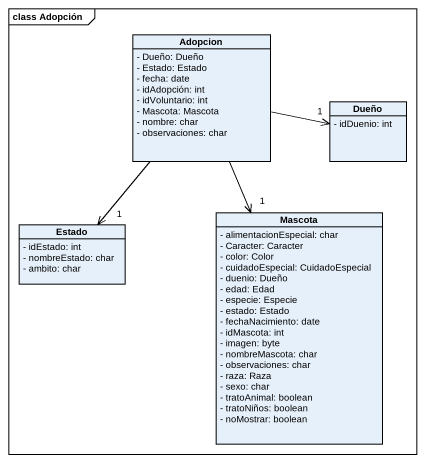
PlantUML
@startuml
mainframe class Adopción
hide circle
hide empty members
skinparam classAttributeIconSize 0
class Adopcion {
  - Dueño: Dueño
  - Estado: Estado
  - fecha: date
  - idAdopción: int
  - idVoluntario: int
  - Mascota: Mascota
  - nombre: char
  - observaciones: char
}
class Dueño {
  - idDuenio: int
}
class Mascota {
  - alimentacionEspecial: char
  - Caracter: Caracter
  - color: Color
  - cuidadoEspecial: CuidadoEspecial
  - duenio: Dueño
  - edad: Edad
  - especie: Especie
  - estado: Estado
  - fechaNacimiento: date
  - idMascota: int
  - imagen: byte
  - nombreMascota: char
  - observaciones: char
  - raza: Raza
  - sexo: char
  - tratoAnimal: boolean
  - tratoNiños: boolean
  - noMostrar: boolean
}
class Estado {
  - idEstado: int
  - nombreEstado: char
  - ambito: char
}
Adopcion -right-> "1" Dueño
Adopcion --> "1" Mascota
Adopcion --> "1" Estado
@enduml
